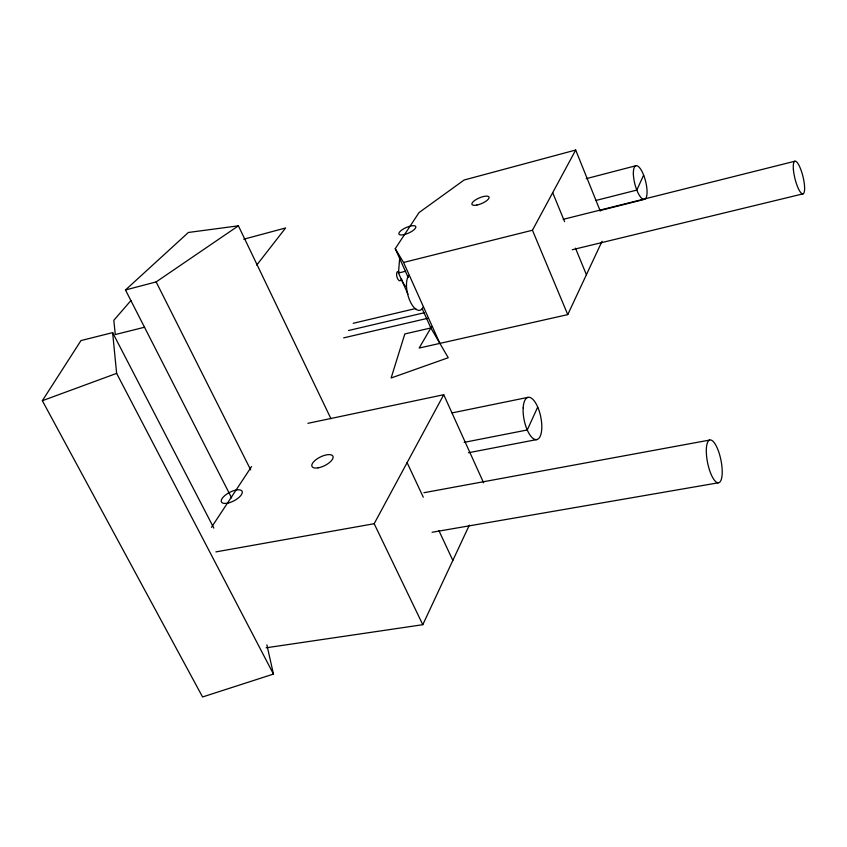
<?xml version="1.0" encoding="UTF-8"?>
<svg xmlns="http://www.w3.org/2000/svg" width="847" height="847" viewBox="0 0 847 847"><rect width="100%" height="100%" fill="white"/><g stroke="black" fill="none" stroke-linecap="round" stroke-linejoin="round"><path stroke-width="1.27" d="M407.989 294.142L398.471 273.02L399.731 257.604M537.718 407.058L527.258 429.98L464.156 442.356M643.635 175.128L636.806 190.088L596.119 200.411M266.117 647.796L422.791 624.705L469.323 525.161M431.642 326.614L419.149 348.053L567.755 314.618L602.037 241.279M215.9 551.895L374.173 523.711L443.733 394.723L483.626 482.843M575.695 150.035L464.135 180.009L419.043 212.576L395.242 248.669L403.564 262.464L532.445 230.236L575.695 150.035L600.258 211.041M266.869 644.853L273.454 674.085L202.571 696.965L42.35 400.705L80.984 340.568L112.63 332.627L213.868 528.126M211.485 527.332L251.548 466.581M256.705 265.111L285.608 227.97L243.756 239.214M130.936 300.537L113.816 320.293L115.266 334.554L144.636 327.207M231.623 497.941L125.483 289.981L188.373 232.47L238.399 225.821L330.955 418.725M125.483 289.981L156.144 281.913L238.399 225.821M42.35 400.705L116.632 373.379L112.63 332.627M586.177 178.685L635.991 165.716M563.202 219.352L794.888 161.226M599.708 210.617L643.222 199.701M398.471 273.02L405.586 271.262M572.276 249.727L803.094 193.836M353.199 323.289L415.75 308.509M348.466 330.531L424.188 312.765M343.681 337.858L427.671 318.313M430.848 327.958L404.834 333.94L391.123 377.995L448.243 357.73L430.848 327.958L422.219 308.742M307.927 423.32L443.733 394.723M452.033 412.923L528.052 397.349M468.465 452.753L537.03 439.519M423.934 492.71L709.638 440.069M432.076 532.276L718.32 482.801A21.821 6.797 78.5 0 0 718.14 450.244A21.821 6.797 78.5 0 0 706.303 451.091A21.821 6.797 78.5 0 0 718.32 482.801M116.632 373.379L273.454 674.085M156.144 281.913L250.701 469.894M374.173 523.711L422.791 624.705M407.111 462.631L423.288 497.221M438.905 530.603L452.838 560.418M395.242 248.669L408.19 277.498M403.564 262.464L439.868 343.395M532.445 230.236L567.755 314.618M552.699 192.693L564.589 221.639M575.494 248.182L586.41 274.724M423.172 307.069A18.698 8.121 76.4 0 1 410.001 301.034A18.698 8.121 76.4 0 1 408.932 275.349M405.607 286.53A15.151 6.607 76.2 0 1 401.404 278.864M400.864 279.976A4.722 2.075 76.2 0 1 397.995 279.33A4.722 2.075 76.2 0 1 396.671 273.359A4.722 2.075 76.2 0 1 399.117 272.088M633.365 173.974A17.363 5.537 75.8 0 0 643.953 199.447A17.363 5.537 75.8 0 0 643.297 174.26A17.363 5.537 75.8 0 0 633.365 173.974M403.892 234.651A9.222 3.017 -24 0 0 415.824 226.678A9.222 3.017 -24 0 0 402.357 229.622A9.222 3.017 -24 0 0 403.892 234.651M793.374 169.178A16.824 4.14 76.2 0 0 802.681 193.899A16.824 4.14 76.2 0 0 800.828 169.538A16.824 4.14 76.2 0 0 793.374 169.178M476.861 205.059A9.296 3.049 -23.2 0 0 489.068 197.203A9.296 3.049 -23.2 0 0 475.495 199.913A9.296 3.049 -23.2 0 0 476.861 205.059M318.144 467.84A11.667 4.828 -26.2 0 0 333.072 456.586A11.667 4.828 -26.2 0 0 316.132 459.561A11.667 4.828 -26.2 0 0 318.144 467.84M227.959 503.065A11.636 4.733 -27.5 0 0 242.189 491.472A11.636 4.733 -27.5 0 0 225.154 495.294A11.636 4.733 -27.5 0 0 227.959 503.065M523.16 407.905A21.567 8.449 78.3 0 0 536.172 439.635A21.567 8.449 78.3 0 0 538.036 407.809A21.567 8.449 78.3 0 0 523.16 407.905"/></g></svg>
